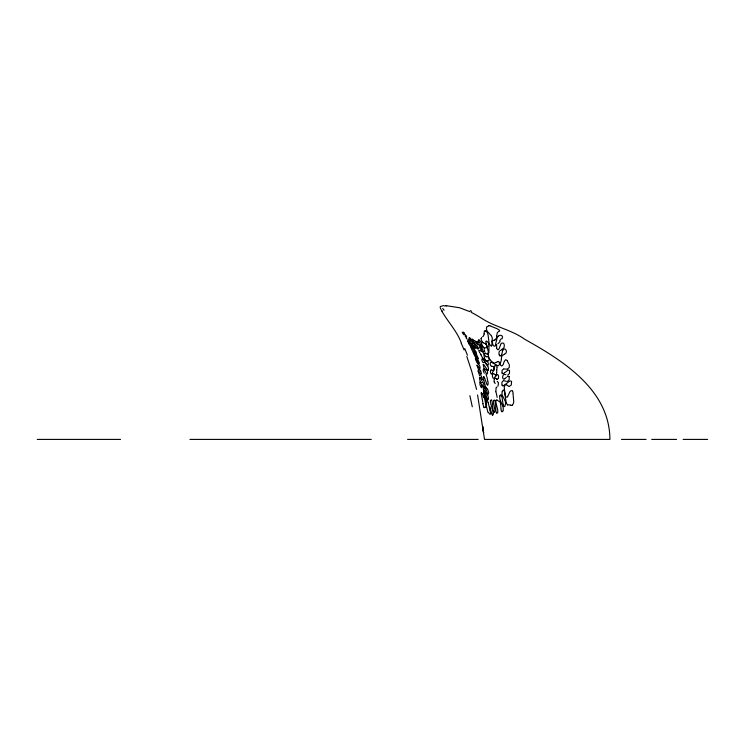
<?xml version="1.0" encoding="UTF-8"?>
<svg xmlns="http://www.w3.org/2000/svg" width="745" height="745" viewBox="0 0 745 745"><rect width="100%" height="100%" fill="white"/><g stroke="black" fill="none" stroke-linecap="round" stroke-linejoin="round"><path stroke-width="1.12" d="M496.729 372.649L496.338 374.418L495.434 374.968M486.513 406.016L486.55 403.52M477.107 341.666L477.601 341.294M491.896 341.163L492.007 344.535M501.413 358.354L501.376 359.099M478.122 371.122L479.65 375.853M513.026 393.546L513.594 399.981M488.869 351.053L488.906 352.841M477.024 365.572L478.681 370.069M487.128 346.947L486.746 347.757M484.148 333.937L484.203 332.363A18.169 12.581 18.1 0 1 484.231 332.084L484.306 331.46M488.897 350.56L488.934 346.211M496.747 369.995L496.989 367.946M497.045 367.518L496.71 365.665L495.695 365.078M501.422 357.898L501.478 357.46A3.697 3.343 25.6 0 1 502.307 355.663M493.088 413.959L493.013 414.546A1.145 0.866 74.1 0 1 492.752 415.105L492.454 415.021M473.271 352.31L473.261 352.608A2.393 0.643 64.9 0 0 473.643 353.726L475.198 356.669M495.537 344.702L495.807 343.119A18.187 14.881 17.9 0 1 495.919 342.672L496.263 341.536A20.758 16.884 6.9 0 0 496.552 340.484L496.859 338.919A13.093 10.477 27.4 0 1 497.111 337.988L497.371 337.383M484.669 351.351L483.784 351.77A3.921 2.822 41.5 0 1 482.751 350.206M481.493 387.26L481.736 385.631M496.71 336.824L496.775 336.004M495.49 345.084L495.462 345.214A4.004 3.306 19.9 0 1 495.174 346.09C493.125 347.207 492.11 342.979 492.482 341.257A1.276 1.006 13.7 0 1 492.706 340.772M467.879 341.238L468.512 342.691M481.289 392.866L482.024 393.313M501.841 354.071L502.577 351.044M496.533 337.671L496.3 338.491M499.904 395.949L499.951 395.772A2.207 2.012 64.5 0 1 500.389 394.869L501.255 394.952L501.897 396.526M501.757 354.443L500.919 355.849L499.821 355.793M494.168 369.762L494.205 367.769L493.339 366.475M475.45 358.447L475.422 358.773A2.496 0.792 68.7 0 0 475.729 359.937L477.098 362.834M498.452 378.06L497.297 379.419M500.528 344.944L499.439 347.803M502.214 391.637L502.279 391.451A2.496 2.319 62 0 1 502.819 390.501L503.238 390.296M504.179 361.642L503.182 364.435M474.723 348.576L471.92 344.143M494.196 368.049L494.866 366.093M494.14 368.207L493.423 370.246M492.324 373.32L493.311 370.554M480.86 338.593L482.201 342.02M502.717 350.606C504.775 345.904 508.425 352.255 505.017 353.912M500.649 344.581L500.733 344.358A4.526 3.865 11 0 1 501.366 343.305C504.98 341.229 504.952 347.626 503.164 348.632M496.179 400.326L496.906 399.804M478.541 340.092L479.454 340.102M479.231 363.011L477.657 358.848M502.074 338.807L502.102 338.733A15.356 8.391 -34.5 0 0 502.251 338.1C503.611 336.051 500.519 334.365 498.945 335.762A10.542 8.679 54.9 0 0 498.582 335.995L498.47 336.07M490.694 400.391L491.402 400.121M504.337 361.195L505.753 359.658L507.168 360.515M500.547 362.675L500.621 362.48A13.829 12.898 9.9 0 0 501.432 359.109M485.88 407.413L485.814 404.982M497.53 412.777L496.682 412.944M507.913 395.986L509.654 392.28M478.216 358.298L476.446 354.22M476.083 352.916L476.13 352.627A2.859 1.639 54.4 0 0 475.683 351.538M492.138 373.785L491.542 374.186L490.899 373.552A4.023 3.492 62.5 0 1 490.536 371.075M502.912 365.05L501.674 365.981L500.538 365.162A3.315 3.036 46.8 0 1 500.407 363.132M484.259 390.78L484.138 391.032A2.822 1.583 73.5 0 0 484.101 392.066L484.148 392.28M493.935 400.354L494.689 400.288M484.65 386.702L484.529 386.879A2.878 1.89 72 0 0 484.455 388.015L484.492 388.219M496.608 344.441L496.617 348.073M496.105 387.735L495.835 391.656M497.986 386.124L498.507 382.883L497.222 381.338M494.522 412.004L493.777 411.873M483.216 364.743L484.129 368.561M440.193 306.549L443.415 305.655M479.845 381.868L479.994 384.858L481.326 387.763M496.114 375.787L496.868 375.005M495.984 375.927L494.447 377.492M500.118 341.564L499.15 342.588A7.282 6.258 20.1 0 1 497.856 343.715M504.896 378.702L506.395 377.389M507.401 370.656L504.747 372.668M512.16 405.168L512.346 405.001A5.243 5.057 57.1 0 0 513.65 400.493M503.75 385.528L509.031 381.617M497.008 386.953L496.384 387.465M504.57 378.991C502.111 380.453 501.813 374.418 504.542 374.325M502.633 355.421L503.844 354.546A9.024 7.934 11.8 0 1 504.169 354.369L504.626 354.108M487.258 326.608L488.888 325.779M503.937 373.254L504.439 372.891M504.635 406.407L504.16 406.537M488.916 360.878L489.316 358.569L487.863 356.65M499.671 330.929L499.383 330.035L496.924 328.657M502.875 348.837L501.487 349.601M482.164 382.027L481.382 382.409M479.547 369.799L479.063 370.023M484.595 348.12L484.688 348.083A3.762 2.831 27.8 0 1 486.317 347.719M496.328 362.321L497.725 361.679M496.217 362.368L495.583 362.666M484.446 362.489L483.738 362.666M494.578 340.092L493.814 340.269M499.206 331.078L497.381 332.503L496.757 335.595M486.299 360.776L486.28 360.776A4.796 3.949 44.4 0 1 488.385 360.748M507.541 369.175L509.31 367.35L509.319 364.631M503.573 368.933L502.046 370.423L502.111 372.947M484.883 352.888L484.455 354.611L485.908 356.762M487.37 356.687L486.373 356.771M507.326 381.505L509.207 379.708L509.133 376.858M503.452 380.583L502.065 382.092A4.805 4.507 62.4 0 0 501.944 384.467L502.167 385.137M507.69 375.135L509.478 373.515L509.496 370.703M507.596 405.038L506.311 403.138M37.269 439.41L120.532 439.41M189.947 439.41L371.252 439.41M407.58 439.41L478.178 439.41M621.47 439.41L646.083 439.41M651.717 439.41L676.572 439.41M683.137 439.41L707.648 439.41M484.315 348.213L482.201 345.54M507.261 369.175L504.067 368.952M498.098 365.87L499.42 364.64L499.374 362.452M445.91 305.618L459.609 307.76L469.862 311.643M484.818 362.387L485.237 362.573A2.235 1.807 53.8 0 1 485.768 363.309L486.988 364.836M493.05 366.438L491.737 366.279M483.701 376.663L483.254 377.547A5.69 3.865 71.3 0 0 483.403 379.121L483.682 379.876M491.234 345.876L490.843 345.736A2.468 1.9 25.1 0 1 490.089 345.019A5.671 4.265 25.5 0 1 488.916 342.486M509.207 386.487L511.303 384.979L511.517 381.887M485.852 360.831L484.38 358.196M485.274 330.854L486.085 331.18M506.358 381.338L503.955 380.704M481.978 351.146L483.803 353.707M483.384 362.703C482.266 362.647 480.795 357.581 482.844 359.174M483.719 387.428L483.915 387.288A1.676 0.969 75.3 0 0 483.971 386.534L483.98 386.022A7.441 4.582 73.6 0 0 483.328 383.2L482.667 381.943M463.39 332.214L464.498 333.043M467.944 341.21L468.931 342.178M505.939 374.698L505.352 374.53M487.323 354.266L488.18 353.931L488.394 352.366M491.309 362.191C489.847 361.968 489.903 365.395 491.3 366.195M490.322 325.975L496.524 328.489M480.32 382.362L483.365 387.037M510.409 405.15L510.902 405.345M497.809 349.563L497.353 349.293A3.38 2.766 26.5 0 1 496.682 348.064M484.725 343.398L484.287 343.231M499.588 401.127L500.649 403.827M483.207 342.774L483.719 342.998M486.252 369.771L485.693 369.52A12.525 11.147 81.7 0 1 485.097 369.157L484.446 368.803M492.808 370.535L491.849 370.069M485.721 360.785L486.019 360.85A14.444 12.889 57.5 0 0 486.457 361.101L487.1 361.465M497.66 365.711L491.644 362.387M487.388 384.886L487.752 384.942A1.183 0.941 70.6 0 0 488.04 384.383A4.982 4.079 68.8 0 0 488.096 382.492L487.994 382.073M471.194 312.313C474.835 314.167 478.355 316.253 481.819 318.422C495.146 327.148 511.647 329.821 524.834 339.338C563.192 360.738 609.68 389.98 609.913 439.41L484.52 439.41L477.582 394.98M486.867 354.033L485.349 353.093M496.98 379.261L496.515 378.963M496.477 378.944L495.574 378.358M508.621 386.199L506.814 385.007M479.91 369.762L480.702 371.01M484.371 407.757L484.054 407.226M495.192 374.819L493.851 373.841M469.741 337.643L469.117 337.587A4.638 2.058 45.2 0 0 470.151 339.236M479.901 350.439L480.162 350.625A2.393 1.825 44.1 0 0 481.605 351.193M480.823 375.387L481.643 376.877M470.123 343.091L467.869 340.344M486.578 369.93C488.05 370.814 487.817 375.303 486.401 373.627M487.388 361.632C488.683 362.433 488.692 366.149 487.286 365.19M476.139 353.94L473.578 351.714M473.606 348.483L470.859 346.062M477.349 358.569L475.552 357.013M487.398 388.983L486.252 387.912M476.465 342.951L475.655 342.244M478.309 363.914L477.498 363.215M480.916 382.474C480.274 381.785 478.56 376.951 480.05 377.352M483.142 358.69L485.051 360.208A17.303 15.366 56.9 0 0 485.759 360.673M473.913 348.753L475.785 351.519M480.888 374.493L481.4 373.785A5.308 3.157 71.4 0 0 480.618 371.066M474.435 341.033L473.69 340.232M487.994 332.019L491.113 335.483M478.7 364.249C479.668 365.162 480.879 369.12 479.538 368.468M470.635 342.076L470.104 341.452A5.932 2.309 48.4 0 1 468.372 338.975M471.389 342.923L472.637 344.395M501.748 411.566L502.484 411.743A1.872 1.686 70.6 0 0 502.931 411.007M478.597 344.488L480.618 346.9M484.269 373.292L483.291 370.703A2.822 2.133 64.9 0 1 483.235 369.576M473.885 342.253L477.089 346.118M473.317 347.524L469.21 342.523M470.989 340.465L474.211 344.497M471.38 339.292L471.985 340.083M473.634 341.955L473.177 341.359M487.081 394.133L485.693 392.196M470.7 340.102L470.058 339.264M487.686 389.253L488.72 392.68L488.031 394.422A2.961 2.235 71.7 0 1 487.472 393.509L487.426 393.341M477.312 346.397L477.433 346.555A5.792 4.107 40.2 0 1 478.458 348.586L477.945 349.154A4.675 2.822 45.8 0 1 476.912 347.719M473.541 345.531L474.332 346.593M463.856 334.747L462.161 332.251M491.598 361.213L492.547 362.275A2.663 2.412 49.7 0 0 495.043 362.908M485.787 363.243L483.114 359.518M475.031 345.578L475.487 346.239M472.274 348.222L470.97 347.17M481.68 380.341L482.229 379.68M480.469 343.883L483.179 347.85M487.891 412.199L486.513 406.658M466.053 337.699L467.152 339.264M487.193 369.697L484.39 365.469M472.488 348.52L474.444 351.361M474.509 353.521L476.986 357.274M476.744 347.757L476.428 347.245M472.879 341.415L475.627 345.848M489.651 414.136L489.409 413.782A4.172 2.207 69.6 0 0 488.236 412.395M482.062 385.081L482.434 385.705M478.299 362.387L478.374 362.498A1.35 0.764 66.7 0 0 479.268 363.29M476.428 359.267L476.39 359.192A1.76 0.652 65.4 0 0 475.357 358.149M477.955 365.991L479.268 368.077M480.525 373.962L478.886 371.308M479.994 352.99L481.046 354.862M487.37 394.524C488.105 395.874 489.223 399.571 487.779 399.86A3.632 2.57 73 0 1 487.239 398.845L487.193 398.631M476.66 359.639L478.048 361.958M487.332 400.27L485.293 396.489M486.56 364.724L485.991 363.653M441.431 310.376C447.531 321.598 456.927 330.761 461.323 343.054M481.391 379.829L480.329 377.836M486.187 373.264L484.632 370.218M479.845 343.994L482.322 349.396M504.989 400.633L502.512 395.697M441.012 309.566L440.137 307.536M479.184 346.9L479.463 347.477M472.237 339.841L472.116 339.543A1.332 0.736 40.8 0 1 472.041 339.199L472.293 339.068A2.524 1.406 38.4 0 1 473.243 339.85M500.268 400.177L502.717 405.885M482.155 393.639L483.458 396.843M481.95 356.846L481.298 355.374A23.104 20.469 37 0 0 481.028 354.871M502.326 395.288L502.307 395.241A5.457 5.085 63.1 0 1 502.27 391.656M485.647 398.594L485.572 398.398A2.477 1.313 74 0 0 485.181 397.56M505.212 401.108L505.231 401.155A6.156 5.746 64.6 0 1 505.147 405.224A2.738 2.533 67.5 0 1 504.672 406.435M486.681 383.656L484.688 378.292M507.503 361.53L507.298 360.897M466.817 356.483L471.762 371.448L476.558 389.449M502.875 406.276L502.94 406.472A7.394 6.77 67.6 0 1 503.015 410.616M487.286 392.95L485.814 388.555M486.196 343.277L488.301 351.724M490.387 409.163L491.504 412.879M483.766 380.155L485.153 385.23M485.256 392.438L485.181 392.215A2.868 1.723 73.2 0 0 484.38 390.548M481.447 342.989L482.089 345.149M487.044 398.193L485.386 392.848M495.919 391.935L496.421 393.77A33.497 29.819 67.2 0 1 497.129 397.392M486.038 342.802L486.019 342.747A3.241 2.403 22.8 0 1 485.945 341.182M491.598 413.242L491.691 413.55A3.669 2.747 74.1 0 0 492.352 415.123M489.912 409.974L488.478 403.753M496.338 404.507L497.381 408.307M491.002 404.386L492.65 410.374M487.863 381.561L486.96 377.035M504.421 389.253L505.25 394.654M490.014 410.346L490.191 411.072A6.994 5.001 73.2 0 1 490.517 414.239M494.233 381.757L494.326 382.092A0.987 0.885 67.9 0 0 495.378 383.219M492.762 410.793L492.957 411.743A8.409 6.603 72.3 0 1 493.162 413.978M490.871 403.902L490.825 403.697A6.78 5.355 69.8 0 1 490.48 400.307M488.245 402.626L488.413 403.38M486.122 400.177L486.261 400.801M497.474 408.679L497.539 408.949A8.959 7.757 70.3 0 1 497.651 409.638L497.679 409.843A7.199 6.23 70.4 0 1 497.632 412.814M496.235 404.107L496.17 403.846A6.742 5.858 67.9 0 1 496.058 400.288M481.717 396.21L482.751 401.983M481.531 395.306L481.428 394.785A3.669 1.22 76.8 0 1 481.27 392.839M503.136 404.61L503.182 404.833A3.101 2.859 67.8 0 0 503.983 406.64M493.833 403.93L494.624 408.213M482.974 403.445L482.881 402.896M485.74 404.554L484.948 400.065M483.859 354.043L484.334 357.702M495.5 402.542L495.621 403.622M506.246 402.784L504.589 392.289M493.758 403.539L493.693 403.045A5.588 4.712 68.4 0 1 493.795 400.288M484.092 395.437L483.794 393.351M494.699 408.614L494.81 409.694A5.01 4.125 71.4 0 1 494.633 412.06M503.071 404.209L501.962 396.88M505.296 395.232L505.352 395.651A3.66 3.436 63.4 0 0 505.818 396.936L507.038 397.271A2.905 2.747 64.7 0 0 507.727 396.359M483.71 392.643L483.505 390.25M483.468 389.654L483.43 389.309A6.221 3.176 75 0 0 482.499 385.64M501.022 409.219L501.05 409.443A5.159 4.628 70.1 0 0 501.636 411.622M492.855 408.577L493.004 409.629A5.504 4.368 72.5 0 0 493.674 411.938M500.677 404.19L500.985 408.707M492.818 408.148L492.547 403.911M495.807 409.554L495.835 410.001A6.677 5.588 72 0 0 496.533 413.019M488.869 344.684L488.925 345.941M496.719 372.323L496.719 370.777A20.99 18.113 66.4 0 1 496.766 369.995M488.096 335.045L488.934 342.029M495.779 409.079L495.63 404.032M494.27 381.747A4.945 4.368 66.6 0 1 494.252 379.186M494.484 379.158A1.043 0.941 64.3 0 1 495.295 378.05M498.377 378.032A4.181 3.855 63.1 0 0 498.349 375.359L498.275 375.229A0.969 0.903 60.7 0 0 497.129 374.679M493.739 378.339A0.959 0.857 66.1 0 1 492.743 377.287L492.594 376.961A4.517 3.949 64.9 0 1 492.585 374.512M492.724 374.512A0.978 0.866 62.2 0 1 493.637 373.552M495.006 365.767A1.686 1.527 47.8 0 1 495.602 365.069M490.787 370.991A1.09 0.95 61.1 0 1 491.383 369.706M493.935 369.781A1.006 0.903 58.9 0 1 493.451 370.74M498.116 361.483A1.127 1.043 40.6 0 1 499.29 362.461M491.234 361.418A10.132 8.521 46.9 0 1 490.163 359.388M489.437 359.313A17.563 13.466 50.4 0 1 488.18 352.636M488.785 344.171A5.01 3.939 19.4 0 0 487.314 341.629A1.481 1.117 22 0 0 486.494 341.126M479.538 352.338A3.8 2.645 45 0 1 478.811 350.271M482.853 358.317A2.999 2.179 51.9 0 1 482.285 357.367M487.928 366.251A9.378 7.32 56.4 0 1 486.83 364.594M487.891 366.782A3.11 2.663 57 0 1 488.282 369.846M488.357 370.367A0.95 0.81 62 0 1 487.435 370.032M483.188 364.482A1.192 0.95 59 0 1 484.11 365.097M483.477 368.999A1.294 1.015 64 0 1 484.371 369.855M485.964 374.474A2.552 2.021 65.6 0 1 486.606 376.253M487.36 384.932A2.17 1.723 70.8 0 1 486.857 384.085M483.756 376.56A2.542 1.89 69.7 0 1 484.492 377.808M486.038 387.633A3.306 2.365 71.8 0 1 485.498 386.133M484.771 386.469A2.505 1.741 71.8 0 1 485.563 387.987M485.554 391.842A5.764 3.632 73.3 0 1 484.762 388.313M485.153 395.986A7.45 3.967 74.6 0 1 484.297 392.326M487.407 400.661A6.277 4.116 72.2 0 1 488.068 402.645M486.131 400.819A7.813 4.405 74.7 0 1 486.438 402.831M485.749 398.538A8.716 5.019 74.2 0 1 486.234 400.158M484.744 399.357A4.442 2.263 74.2 0 1 484.613 397.458M484.706 407.515A3.11 1.22 71.5 0 1 485.451 407.245M483.924 407.329A6.472 2.272 77.6 0 1 482.881 403.464M483.561 397.076A2.365 1.024 76.7 0 0 483.887 397.709L484.259 397.458A4.06 1.825 76.2 0 0 484.157 396.293M483.859 393.369A29.418 14.751 74.9 0 1 483.766 392.662M481.54 376.923A5.839 3.287 73.8 0 1 482.136 379.652M478.029 370.954A1.276 0.475 73.8 0 1 478.672 370.945M476.912 365.236A1.369 0.512 71.2 0 1 477.638 365.497M473.159 352.059A1.797 0.577 61 0 1 474.192 353.13M478.234 358.541A1.574 0.903 61.8 0 1 477.331 357.647M473.205 351.77A3.79 1.527 63.3 0 1 471.296 348.213M471.427 348.26A2.244 0.494 61.5 0 1 471.008 347.217M476.092 353.139A2.244 1.145 57.4 0 1 474.993 351.947M470.551 346.211A4.153 1.453 60.2 0 1 468.354 342.616M474.761 348.8A1.686 0.913 52.6 0 1 473.773 347.943M465.876 336.628A21.801 5.718 52.8 0 1 466.566 337.569M464.982 335.799A18.038 3.297 53.1 0 1 465.513 336.507M462.943 332.205A4.554 1.509 72 0 1 462.626 332.698M464.219 333.713A6.137 1.974 44.4 0 1 466.677 336.414M471.827 344.907A30.443 17.061 47.2 0 1 472.693 345.978M474.965 347.254A3.278 1.928 47.6 0 0 475.906 348.241L476.157 347.57A5.802 3.837 43.1 0 0 475.403 346.267M469.564 337.867A5.96 2.924 41 0 1 471.036 339.366M473.131 341.322A7.413 3.883 42.7 0 1 472.2 339.832M476.111 341.89A18.988 10.951 38.8 0 1 474.947 340.735M476.651 343.38A5.215 3.399 37.3 0 1 477.89 344.888M480.004 348.278A4.554 3.036 42.6 0 0 481.223 349.982L481.94 349.703A4.451 3.362 36.9 0 0 480.925 347.487M478.243 344.088A5.55 3.585 37.5 0 1 476.986 341.638M477.526 341.378A4.014 2.635 32.7 0 1 479.063 343.072M484.092 349.507A4.284 3.399 34.8 0 1 484.641 351.351M479.445 342.346A5.085 3.315 34.6 0 1 478.439 340.065M479.277 340.242A5.178 3.539 28.9 0 1 480.944 342.374M485.926 344.255A5.029 3.976 24.8 0 1 487.081 346.937M485.284 343.585A1.555 1.192 25.3 0 1 485.973 344.218M482.956 342.7A1.704 1.248 27.7 0 1 482.239 342.011M481.68 337.355A3.157 2.207 26.3 0 1 481.261 338.379M483.533 335.706A2.039 1.434 22.6 0 1 482.62 336.563M484.017 333.928A4.079 2.859 19.6 0 1 483.896 335.101M484.399 331.153A1.006 0.698 12.8 0 1 485.265 330.771M485.964 331.264A5.755 4.116 10.8 0 1 487.9 334.449M491.914 345.056A1.518 1.22 23.7 0 1 491.383 346.053M492.11 341.191A11.454 8.754 25.9 0 1 492.138 339.729M491.328 336.004A5.466 4.265 12.8 0 1 492.231 339.068M487.435 331.627A7.86 5.522 12.7 0 1 486.587 328.908M486.457 328.899A5.113 3.436 18.9 0 1 487.211 326.58M488.832 325.733A1.704 0.969 21 0 1 489.94 325.779M496.859 336.824A13.233 9.871 -16.8 0 1 496.71 337.671M496.114 338.481A2.57 2.049 4.5 0 1 495.611 339.683M495.192 339.832A4.843 4.004 14.3 0 1 494.55 340.018M493.143 340.623A4.032 2.887 6.9 0 1 493.888 340.428M497.558 337.029A4.815 3.818 23.6 0 1 498.535 336.144M501.152 338.77A8.512 5.187 -27.2 0 1 499.616 340.772M499.094 348.446A2.561 2.207 21.8 0 1 497.995 349.833M500.361 350.606A7.972 6.528 5 0 1 501.636 349.787M499.308 354.657A4.377 3.818 20.7 0 1 499.606 351.072M499.811 355.793A2.291 1.984 33.1 0 1 499.187 354.704M508.854 363.839A8.987 8.065 45.5 0 1 507.652 361.493M503.555 373.515A1.35 1.267 56.7 0 1 501.953 373.068M507.718 370.414A1.481 1.406 47.8 0 1 509.664 370.526M507.233 376.7A1.676 1.602 55.1 0 1 509.319 376.607M503.396 385.901A1.071 0.996 64.2 0 1 502.102 385.165M509.636 381.151A1.49 1.425 56.3 0 1 511.694 381.803M506.507 384.793A1.071 1.015 61.1 0 0 505.51 384.83A1.741 1.648 59.8 0 0 505.24 384.997A4.228 4.004 59.8 0 0 504.412 388.788M509.887 391.889A3.148 3.017 56.8 0 1 511.033 390.743A1.257 1.211 56.3 0 1 512.476 391.144M512.513 391.125A3.297 3.166 57.5 0 1 512.998 392.988M512.113 405.122A1.09 1.043 63.8 0 1 511.182 405.476M507.95 404.917A4.47 4.2 54.8 0 1 510.39 405.178M503.396 390.017A2.123 1.993 63.4 0 1 504.384 391.712M500.016 399.637A6.435 5.848 65.4 0 1 499.923 395.958M499.206 401.313A2.766 2.477 72.6 0 1 497.288 400.158M494.764 400.242A4.88 4.181 69.3 0 1 495.434 402.542M491.523 400.046A5.895 4.768 70.5 0 1 492.38 403.222M489.996 406.947A34.708 25.544 72.9 0 1 490.759 409.024M469.862 395.67A420.636 227.7 -84.8 0 1 472.283 406.807M464.731 348.52A162.522 69.415 88.8 0 1 467.413 355.281M461.239 343.287A165.632 66.324 87.2 0 1 464.107 349.973M442.418 311.512A57.682 4.936 51.6 0 1 441.943 310.646M444.122 310.274A26.634 3.846 40.8 0 1 442.744 308.43M444.15 305.878A11.771 1.9 9.4 0 1 446.618 305.906M470.263 310.618A45.929 25.386 28 0 1 471.66 311.308M483.617 432.743L482.583 426.112L483.617 432.743"/></g></svg>
